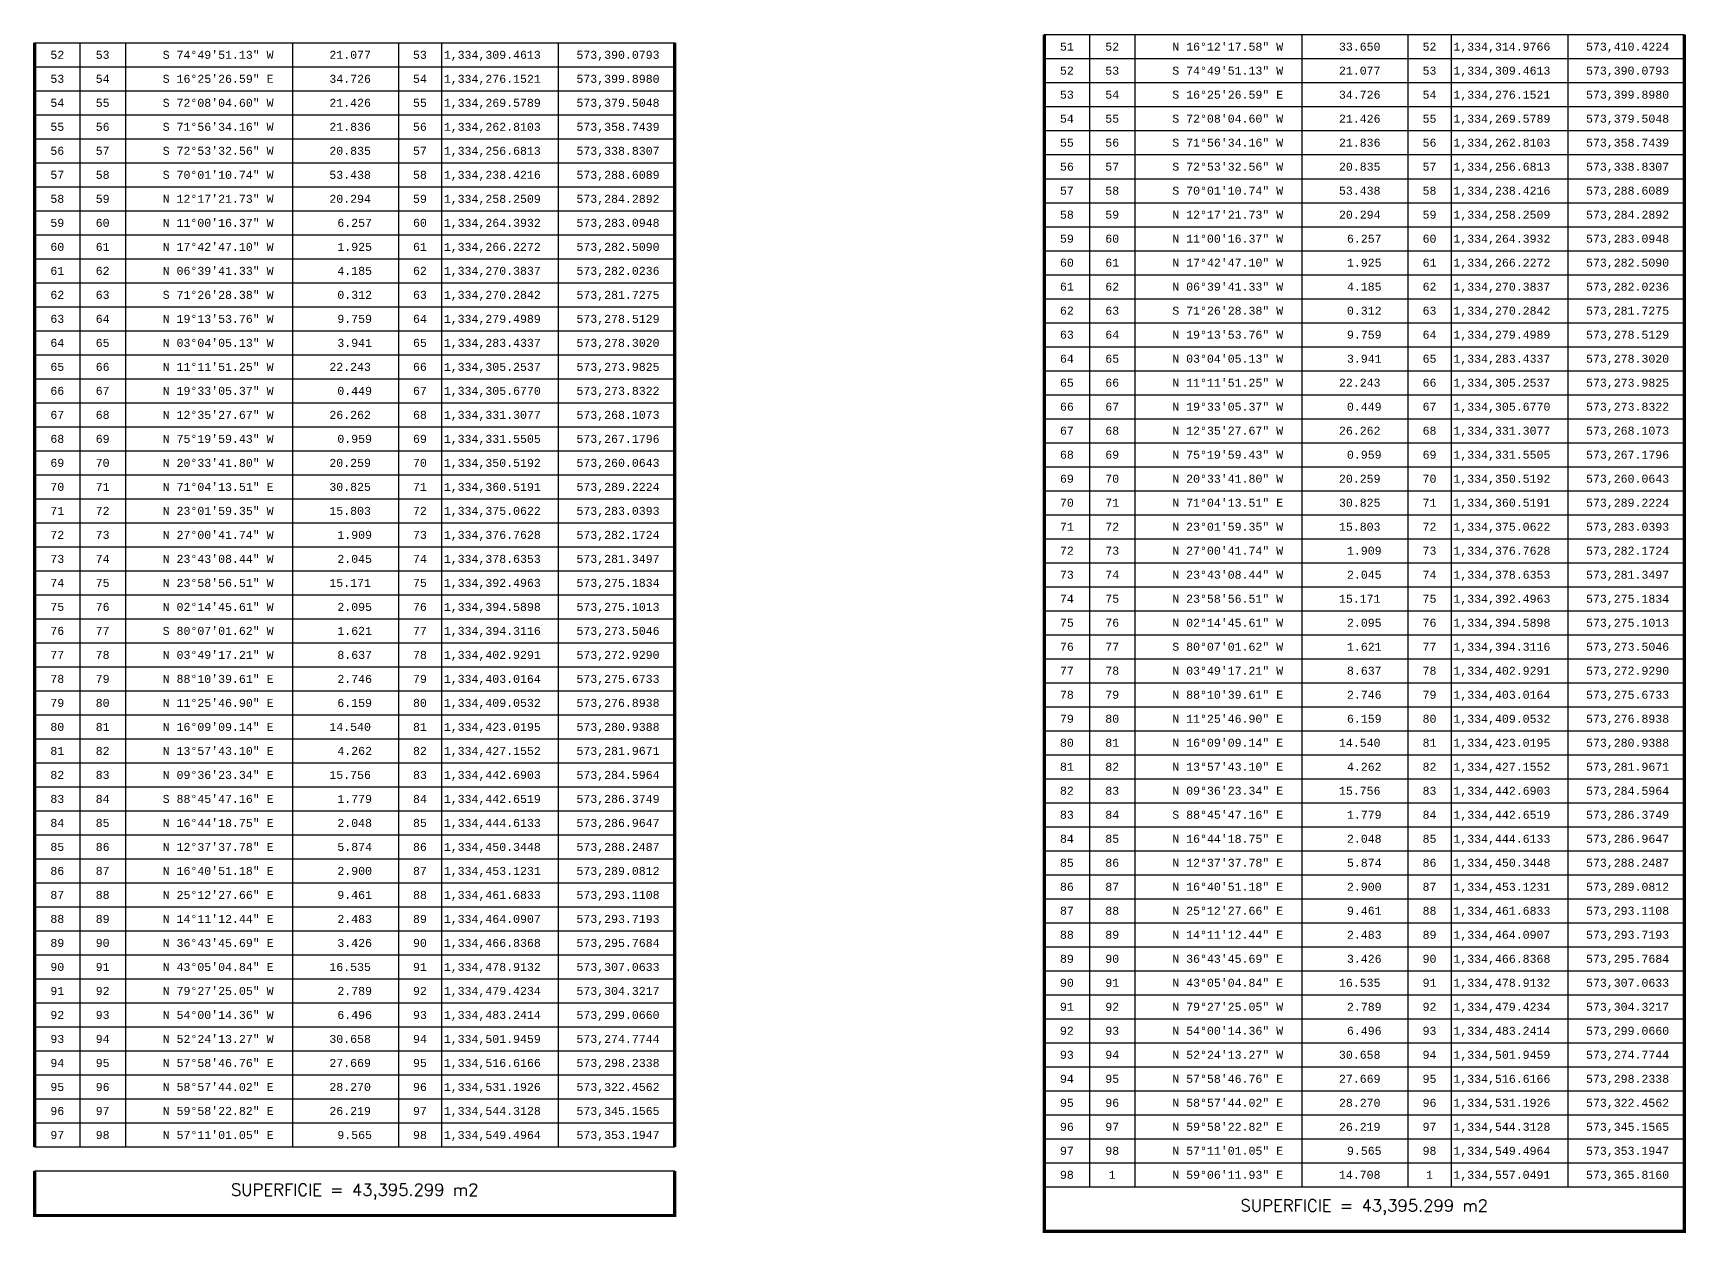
# Model space of a CAD drawing. Header units: millimetres. Extents: x -3245 to 2970, y 1153 to 3965.
# Drawn here: x 2108 to 2624, y 1153 to 1528 of the extents above; entities that cross this region are included whole.
import ezdxf
from ezdxf.enums import TextEntityAlignment as Align

# ---------------------------------------------------------------- set-up
doc = ezdxf.new("R2010")
doc.units = ezdxf.units.MM
for name, color, linetype in [('CVL_CUADCON', 1, 'Continuous'), ('CVL_CUADCON_LIN', 8, 'Continuous'), ('CVL_CUADCON_TIT', 1, 'Continuous'), ('CVL_CUADCON_TX', 2, 'Continuous')]:
    doc.layers.add(name, color=color, linetype=linetype)
doc.styles.add('HUECA1', font='HUECA1.shx')
doc.styles.add('MONOTXT4', font='MONOTXT4.shx')

msp = doc.modelspace()

# ---------------------------------------------------------------- linework, layer by layer
at = {"layer": 'CVL_CUADCON', "color": 1, "linetype": 'Continuous', "flags": 128}
for points, const_width in [([(2108.1334, 1179.7895), (2108.1334, 1524.7895)], 1), ([(2308.0659, 1524.7895), (2308.0659, 1179.7895)], 1), ([(2623.4089, 1527.34), (2623.4089, 1153.4225), (2423.4764, 1153.4225), (2423.4764, 1527.34)], 1), ([(2308.0659, 1172.2895), (2308.0659, 1158.372), (2108.1334, 1158.372), (2108.1334, 1172.2895)], 1), ([(2108.1334, 1172.2895), (2308.0659, 1172.2895)], 0.375), ([(2423.4764, 1167.34), (2623.4089, 1167.34)], 0.375)]:
    msp.add_lwpolyline(points, dxfattribs=dict(at, const_width=const_width))
at = {"layer": 'CVL_CUADCON_LIN', "color": 8, "linetype": 'Continuous'}
for p, q in [((2108.1334, 1524.7895), (2308.0659, 1524.7895)), ((2122.2834, 1524.7895), (2122.2834, 1179.7895)), ((2136.4559, 1524.7895), (2136.4559, 1179.7895)), ((2188.6334, 1524.7895), (2188.6334, 1179.7895)), ((2221.7409, 1524.7895), (2221.7409, 1179.7895)), ((2235.2059, 1524.7895), (2235.2059, 1179.7895)), ((2271.6359, 1524.7895), (2271.6359, 1179.7895)), ((2423.4764, 1527.34), (2623.4089, 1527.34)), ((2437.6264, 1527.34), (2437.6264, 1167.34)), ((2451.7989, 1527.34), (2451.7989, 1167.34)), ((2503.9764, 1527.34), (2503.9764, 1167.34)), ((2537.0839, 1527.34), (2537.0839, 1167.34)), ((2550.5489, 1527.34), (2550.5489, 1167.34)), ((2586.9789, 1527.34), (2586.9789, 1167.34)), ((2423.4764, 1519.84), (2623.4089, 1519.84)), ((2108.1334, 1517.2895), (2308.0659, 1517.2895)), ((2108.1334, 1509.7895), (2308.0659, 1509.7895)), ((2423.4764, 1512.34), (2623.4089, 1512.34)), ((2423.4764, 1504.84), (2623.4089, 1504.84)), ((2108.1334, 1502.2895), (2308.0659, 1502.2895)), ((2423.4764, 1497.34), (2623.4089, 1497.34)), ((2108.1334, 1494.7895), (2308.0659, 1494.7895)), ((2108.1334, 1487.2895), (2308.0659, 1487.2895)), ((2423.4764, 1489.84), (2623.4089, 1489.84)), ((2423.4764, 1482.34), (2623.4089, 1482.34)), ((2108.1334, 1479.7895), (2308.0659, 1479.7895)), ((2108.1334, 1472.2895), (2308.0659, 1472.2895)), ((2423.4764, 1474.84), (2623.4089, 1474.84)), ((2423.4764, 1467.34), (2623.4089, 1467.34)), ((2108.1334, 1464.7895), (2308.0659, 1464.7895)), ((2108.1334, 1457.2895), (2308.0659, 1457.2895)), ((2423.4764, 1459.84), (2623.4089, 1459.84)), ((2423.4764, 1452.34), (2623.4089, 1452.34)), ((2108.1334, 1449.7895), (2308.0659, 1449.7895)), ((2108.1334, 1442.2895), (2308.0659, 1442.2895)), ((2423.4764, 1444.84), (2623.4089, 1444.84)), ((2423.4764, 1437.34), (2623.4089, 1437.34)), ((2108.1334, 1434.7895), (2308.0659, 1434.7895)), ((2108.1334, 1427.2895), (2308.0659, 1427.2895)), ((2423.4764, 1429.84), (2623.4089, 1429.84)), ((2108.1334, 1419.7895), (2308.0659, 1419.7895)), ((2423.4764, 1422.34), (2623.4089, 1422.34)), ((2423.4764, 1414.84), (2623.4089, 1414.84)), ((2108.1334, 1412.2895), (2308.0659, 1412.2895)), ((2108.1334, 1404.7895), (2308.0659, 1404.7895)), ((2423.4764, 1407.34), (2623.4089, 1407.34)), ((2423.4764, 1399.84), (2623.4089, 1399.84)), ((2108.1334, 1397.2895), (2308.0659, 1397.2895)), ((2108.1334, 1389.7895), (2308.0659, 1389.7895)), ((2423.4764, 1392.34), (2623.4089, 1392.34)), ((2423.4764, 1384.84), (2623.4089, 1384.84)), ((2108.1334, 1382.2895), (2308.0659, 1382.2895)), ((2108.1334, 1374.7895), (2308.0659, 1374.7895)), ((2423.4764, 1377.34), (2623.4089, 1377.34)), ((2423.4764, 1369.84), (2623.4089, 1369.84)), ((2108.1334, 1367.2895), (2308.0659, 1367.2895)), ((2108.1334, 1359.7895), (2308.0659, 1359.7895)), ((2423.4764, 1362.34), (2623.4089, 1362.34)), ((2423.4764, 1354.84), (2623.4089, 1354.84)), ((2108.1334, 1352.2895), (2308.0659, 1352.2895)), ((2108.1334, 1344.7895), (2308.0659, 1344.7895)), ((2423.4764, 1347.34), (2623.4089, 1347.34)), ((2108.1334, 1337.2895), (2308.0659, 1337.2895)), ((2423.4764, 1339.84), (2623.4089, 1339.84)), ((2423.4764, 1332.34), (2623.4089, 1332.34)), ((2108.1334, 1329.7895), (2308.0659, 1329.7895)), ((2108.1334, 1322.2895), (2308.0659, 1322.2895)), ((2423.4764, 1324.84), (2623.4089, 1324.84)), ((2423.4764, 1317.34), (2623.4089, 1317.34)), ((2108.1334, 1314.7895), (2308.0659, 1314.7895)), ((2108.1334, 1307.2895), (2308.0659, 1307.2895)), ((2423.4764, 1309.84), (2623.4089, 1309.84)), ((2423.4764, 1302.34), (2623.4089, 1302.34)), ((2108.1334, 1299.7895), (2308.0659, 1299.7895)), ((2108.1334, 1292.2895), (2308.0659, 1292.2895)), ((2423.4764, 1294.84), (2623.4089, 1294.84)), ((2423.4764, 1287.34), (2623.4089, 1287.34)), ((2108.1334, 1284.7895), (2308.0659, 1284.7895)), ((2108.1334, 1277.2895), (2308.0659, 1277.2895)), ((2423.4764, 1279.84), (2623.4089, 1279.84)), ((2423.4764, 1272.34), (2623.4089, 1272.34)), ((2108.1334, 1269.7895), (2308.0659, 1269.7895)), ((2108.1334, 1262.2895), (2308.0659, 1262.2895)), ((2423.4764, 1264.84), (2623.4089, 1264.84)), ((2108.1334, 1254.7895), (2308.0659, 1254.7895)), ((2423.4764, 1257.34), (2623.4089, 1257.34)), ((2423.4764, 1249.84), (2623.4089, 1249.84)), ((2108.1334, 1247.2895), (2308.0659, 1247.2895)), ((2108.1334, 1239.7895), (2308.0659, 1239.7895)), ((2423.4764, 1242.34), (2623.4089, 1242.34)), ((2423.4764, 1234.84), (2623.4089, 1234.84)), ((2108.1334, 1232.2895), (2308.0659, 1232.2895)), ((2108.1334, 1224.7895), (2308.0659, 1224.7895)), ((2423.4764, 1227.34), (2623.4089, 1227.34)), ((2423.4764, 1219.84), (2623.4089, 1219.84)), ((2108.1334, 1217.2895), (2308.0659, 1217.2895)), ((2108.1334, 1209.7895), (2308.0659, 1209.7895)), ((2423.4764, 1212.34), (2623.4089, 1212.34)), ((2423.4764, 1204.84), (2623.4089, 1204.84)), ((2108.1334, 1202.2895), (2308.0659, 1202.2895)), ((2108.1334, 1194.7895), (2308.0659, 1194.7895)), ((2423.4764, 1197.34), (2623.4089, 1197.34)), ((2423.4764, 1189.84), (2623.4089, 1189.84)), ((2108.1334, 1187.2895), (2308.0659, 1187.2895)), ((2423.4764, 1182.34), (2623.4089, 1182.34)), ((2108.1334, 1179.7895), (2308.0659, 1179.7895)), ((2108.1334, 1172.2895), (2308.0659, 1172.2895)), ((2423.4764, 1174.84), (2623.4089, 1174.84)), ((2423.4764, 1167.34), (2623.4089, 1167.34))]:
    msp.add_line(p, q, dxfattribs=at)

# ---------------------------------------------------------------- texts
at = {"layer": 'CVL_CUADCON_TIT', "color": 1, "style": 'HUECA1'}
for p in [(2208.0997, 1165.872), (2523.4427, 1160.9225)]:
    msp.add_text('SUPERFICIE = 43,395.299 m2', height=3.75, dxfattribs=at).set_placement(p, align=Align.MIDDLE)
at = {"layer": 'CVL_CUADCON_TX', "color": 2, "style": 'MONOTXT4'}
for s, p in [('51', (2430.5514, 1522.34)), ('52', (2444.7127, 1522.34)), ('52', (2543.8164, 1522.34)), ('52', (2115.2084, 1519.7895)), ('53', (2129.3697, 1519.7895)), ('53', (2228.4734, 1519.7895)), ('53', (2115.2084, 1512.2895)), ('54', (2129.3697, 1512.2895)), ('54', (2228.4734, 1512.2895)), ('52', (2430.5514, 1514.84)), ('53', (2444.7127, 1514.84)), ('53', (2543.8164, 1514.84)), ('53', (2430.5514, 1507.34)), ('54', (2444.7127, 1507.34)), ('54', (2543.8164, 1507.34)), ('54', (2115.2084, 1504.7895)), ('55', (2129.3697, 1504.7895)), ('55', (2228.4734, 1504.7895)), ('55', (2115.2084, 1497.2895)), ('56', (2129.3697, 1497.2895)), ('56', (2228.4734, 1497.2895)), ('54', (2430.5514, 1499.84)), ('55', (2444.7127, 1499.84)), ('55', (2543.8164, 1499.84)), ('56', (2115.2084, 1489.7895)), ('57', (2129.3697, 1489.7895)), ('57', (2228.4734, 1489.7895)), ('55', (2430.5514, 1492.34)), ('56', (2444.7127, 1492.34)), ('56', (2543.8164, 1492.34)), ('56', (2430.5514, 1484.84)), ('57', (2444.7127, 1484.84)), ('57', (2543.8164, 1484.84)), ('57', (2115.2084, 1482.2895)), ('58', (2129.3697, 1482.2895)), ('58', (2228.4734, 1482.2895)), ('58', (2115.2084, 1474.7895)), ('59', (2129.3697, 1474.7895)), ('59', (2228.4734, 1474.7895)), ('57', (2430.5514, 1477.34)), ('58', (2444.7127, 1477.34)), ('58', (2543.8164, 1477.34)), ('58', (2430.5514, 1469.84)), ('59', (2444.7127, 1469.84)), ('59', (2543.8164, 1469.84)), ('59', (2115.2084, 1467.2895)), ('60', (2129.3697, 1467.2895)), ('60', (2228.4734, 1467.2895)), ('60', (2115.2084, 1459.7895)), ('61', (2129.3697, 1459.7895)), ('61', (2228.4734, 1459.7895)), ('59', (2430.5514, 1462.34)), ('60', (2444.7127, 1462.34)), ('60', (2543.8164, 1462.34)), ('60', (2430.5514, 1454.84)), ('61', (2444.7127, 1454.84)), ('61', (2543.8164, 1454.84)), ('61', (2115.2084, 1452.2895)), ('62', (2129.3697, 1452.2895)), ('62', (2228.4734, 1452.2895)), ('62', (2115.2084, 1444.7895)), ('63', (2129.3697, 1444.7895)), ('63', (2228.4734, 1444.7895)), ('61', (2430.5514, 1447.34)), ('62', (2444.7127, 1447.34)), ('62', (2543.8164, 1447.34)), ('62', (2430.5514, 1439.84)), ('63', (2444.7127, 1439.84)), ('63', (2543.8164, 1439.84)), ('63', (2115.2084, 1437.2895)), ('64', (2129.3697, 1437.2895)), ('64', (2228.4734, 1437.2895)), ('64', (2115.2084, 1429.7895)), ('65', (2129.3697, 1429.7895)), ('65', (2228.4734, 1429.7895)), ('63', (2430.5514, 1432.34)), ('64', (2444.7127, 1432.34)), ('64', (2543.8164, 1432.34)), ('64', (2430.5514, 1424.84)), ('65', (2444.7127, 1424.84)), ('65', (2543.8164, 1424.84)), ('65', (2115.2084, 1422.2895)), ('66', (2129.3697, 1422.2895)), ('66', (2228.4734, 1422.2895)), ('65', (2430.5514, 1417.34)), ('66', (2444.7127, 1417.34)), ('66', (2543.8164, 1417.34)), ('66', (2115.2084, 1414.7895)), ('67', (2129.3697, 1414.7895)), ('67', (2228.4734, 1414.7895)), ('67', (2115.2084, 1407.2895)), ('68', (2129.3697, 1407.2895)), ('68', (2228.4734, 1407.2895)), ('66', (2430.5514, 1409.84)), ('67', (2444.7127, 1409.84)), ('67', (2543.8164, 1409.84)), ('67', (2430.5514, 1402.34)), ('68', (2444.7127, 1402.34)), ('68', (2543.8164, 1402.34)), ('68', (2115.2084, 1399.7895)), ('69', (2129.3697, 1399.7895)), ('69', (2228.4734, 1399.7895)), ('69', (2115.2084, 1392.2895)), ('70', (2129.3697, 1392.2895)), ('70', (2228.4734, 1392.2895)), ('68', (2430.5514, 1394.84)), ('69', (2444.7127, 1394.84)), ('69', (2543.8164, 1394.84)), ('69', (2430.5514, 1387.34)), ('70', (2444.7127, 1387.34)), ('70', (2543.8164, 1387.34)), ('70', (2115.2084, 1384.7895)), ('71', (2129.3697, 1384.7895)), ('71', (2228.4734, 1384.7895)), ('71', (2115.2084, 1377.2895)), ('72', (2129.3697, 1377.2895)), ('72', (2228.4734, 1377.2895)), ('70', (2430.5514, 1379.84)), ('71', (2444.7127, 1379.84)), ('71', (2543.8164, 1379.84)), ('71', (2430.5514, 1372.34)), ('72', (2444.7127, 1372.34)), ('72', (2543.8164, 1372.34)), ('72', (2115.2084, 1369.7895)), ('73', (2129.3697, 1369.7895)), ('73', (2228.4734, 1369.7895)), ('73', (2115.2084, 1362.2895)), ('74', (2129.3697, 1362.2895)), ('74', (2228.4734, 1362.2895)), ('72', (2430.5514, 1364.84)), ('73', (2444.7127, 1364.84)), ('73', (2543.8164, 1364.84)), ('73', (2430.5514, 1357.34)), ('74', (2444.7127, 1357.34)), ('74', (2543.8164, 1357.34)), ('74', (2115.2084, 1354.7895)), ('75', (2129.3697, 1354.7895)), ('75', (2228.4734, 1354.7895)), ('75', (2115.2084, 1347.2895)), ('76', (2129.3697, 1347.2895)), ('76', (2228.4734, 1347.2895)), ('74', (2430.5514, 1349.84)), ('75', (2444.7127, 1349.84)), ('75', (2543.8164, 1349.84)), ('76', (2115.2084, 1339.7895)), ('75', (2430.5514, 1342.34)), ('76', (2444.7127, 1342.34)), ('76', (2543.8164, 1342.34)), ('77', (2129.3697, 1339.7895)), ('77', (2228.4734, 1339.7895)), ('76', (2430.5514, 1334.84)), ('77', (2444.7127, 1334.84)), ('77', (2543.8164, 1334.84)), ('77', (2115.2084, 1332.2895)), ('78', (2129.3697, 1332.2895)), ('78', (2228.4734, 1332.2895)), ('78', (2115.2084, 1324.7895)), ('79', (2129.3697, 1324.7895)), ('79', (2228.4734, 1324.7895)), ('77', (2430.5514, 1327.34)), ('78', (2444.7127, 1327.34)), ('78', (2543.8164, 1327.34)), ('78', (2430.5514, 1319.84)), ('79', (2444.7127, 1319.84)), ('79', (2543.8164, 1319.84)), ('79', (2115.2084, 1317.2895)), ('80', (2129.3697, 1317.2895)), ('80', (2228.4734, 1317.2895)), ('80', (2115.2084, 1309.7895)), ('81', (2129.3697, 1309.7895)), ('81', (2228.4734, 1309.7895)), ('79', (2430.5514, 1312.34)), ('80', (2444.7127, 1312.34)), ('80', (2543.8164, 1312.34)), ('80', (2430.5514, 1304.84)), ('81', (2444.7127, 1304.84)), ('81', (2543.8164, 1304.84)), ('81', (2115.2084, 1302.2895)), ('82', (2129.3697, 1302.2895)), ('82', (2228.4734, 1302.2895)), ('82', (2115.2084, 1294.7895)), ('83', (2129.3697, 1294.7895)), ('83', (2228.4734, 1294.7895)), ('81', (2430.5514, 1297.34)), ('82', (2444.7127, 1297.34)), ('82', (2543.8164, 1297.34)), ('82', (2430.5514, 1289.84)), ('83', (2444.7127, 1289.84)), ('83', (2543.8164, 1289.84)), ('83', (2115.2084, 1287.2895)), ('84', (2129.3697, 1287.2895)), ('84', (2228.4734, 1287.2895)), ('84', (2115.2084, 1279.7895)), ('85', (2129.3697, 1279.7895)), ('85', (2228.4734, 1279.7895)), ('83', (2430.5514, 1282.34)), ('84', (2444.7127, 1282.34)), ('84', (2543.8164, 1282.34)), ('84', (2430.5514, 1274.84)), ('85', (2444.7127, 1274.84)), ('85', (2543.8164, 1274.84)), ('85', (2115.2084, 1272.2895)), ('86', (2129.3697, 1272.2895)), ('86', (2228.4734, 1272.2895)), ('86', (2115.2084, 1264.7895)), ('87', (2129.3697, 1264.7895)), ('87', (2228.4734, 1264.7895)), ('85', (2430.5514, 1267.34)), ('86', (2444.7127, 1267.34)), ('86', (2543.8164, 1267.34)), ('87', (2115.2084, 1257.2895)), ('88', (2129.3697, 1257.2895)), ('88', (2228.4734, 1257.2895)), ('86', (2430.5514, 1259.84)), ('87', (2444.7127, 1259.84)), ('87', (2543.8164, 1259.84)), ('87', (2430.5514, 1252.34)), ('88', (2444.7127, 1252.34)), ('88', (2543.8164, 1252.34)), ('88', (2115.2084, 1249.7895)), ('89', (2129.3697, 1249.7895)), ('89', (2228.4734, 1249.7895)), ('89', (2115.2084, 1242.2895)), ('90', (2129.3697, 1242.2895)), ('90', (2228.4734, 1242.2895)), ('88', (2430.5514, 1244.84)), ('89', (2444.7127, 1244.84)), ('89', (2543.8164, 1244.84)), ('89', (2430.5514, 1237.34)), ('90', (2444.7127, 1237.34)), ('90', (2543.8164, 1237.34)), ('90', (2115.2084, 1234.7895)), ('91', (2129.3697, 1234.7895)), ('91', (2228.4734, 1234.7895)), ('91', (2115.2084, 1227.2895)), ('92', (2129.3697, 1227.2895)), ('92', (2228.4734, 1227.2895)), ('90', (2430.5514, 1229.84)), ('91', (2444.7127, 1229.84)), ('91', (2543.8164, 1229.84)), ('91', (2430.5514, 1222.34)), ('92', (2444.7127, 1222.34)), ('92', (2543.8164, 1222.34)), ('92', (2115.2084, 1219.7895)), ('93', (2129.3697, 1219.7895)), ('93', (2228.4734, 1219.7895)), ('93', (2115.2084, 1212.2895)), ('94', (2129.3697, 1212.2895)), ('94', (2228.4734, 1212.2895)), ('92', (2430.5514, 1214.84)), ('93', (2444.7127, 1214.84)), ('93', (2543.8164, 1214.84)), ('93', (2430.5514, 1207.34)), ('94', (2444.7127, 1207.34)), ('94', (2543.8164, 1207.34)), ('94', (2115.2084, 1204.7895)), ('95', (2129.3697, 1204.7895)), ('95', (2228.4734, 1204.7895)), ('95', (2115.2084, 1197.2895)), ('96', (2129.3697, 1197.2895)), ('96', (2228.4734, 1197.2895)), ('94', (2430.5514, 1199.84)), ('95', (2444.7127, 1199.84)), ('95', (2543.8164, 1199.84)), ('95', (2430.5514, 1192.34)), ('96', (2444.7127, 1192.34)), ('96', (2543.8164, 1192.34)), ('96', (2115.2084, 1189.7895)), ('97', (2129.3697, 1189.7895)), ('97', (2228.4734, 1189.7895)), ('97', (2115.2084, 1182.2895)), ('98', (2129.3697, 1182.2895)), ('98', (2228.4734, 1182.2895)), ('96', (2430.5514, 1184.84)), ('97', (2444.7127, 1184.84)), ('97', (2543.8164, 1184.84)), ('97', (2430.5514, 1177.34)), ('98', (2444.7127, 1177.34)), ('98', (2543.8164, 1177.34)), ('98', (2430.5514, 1169.84)), ('1', (2444.7127, 1169.84)), ('1', (2543.8164, 1169.84))]:
    msp.add_text(s, height=2.5, dxfattribs=at).set_placement(p, align=Align.CENTER)
for s, p in [('N 16%%d12\'17.58" W', (2463.4764, 1522.34)), ('33.650', (2515.5264, 1522.34)), ('1,334,314.9766', (2551.2764, 1522.34)), ('573,410.4224', (2592.7014, 1522.34)), ('S 74%%d49\'51.13" W', (2148.1334, 1519.7895)), ('21.077', (2200.1834, 1519.7895)), ('1,334,309.4613', (2235.9334, 1519.7895)), ('573,390.0793', (2277.3584, 1519.7895)), ('S 16%%d25\'26.59" E', (2148.1334, 1512.2895)), ('34.726', (2200.1834, 1512.2895)), ('1,334,276.1521', (2235.9334, 1512.2895)), ('573,399.8980', (2277.3584, 1512.2895)), ('S 74%%d49\'51.13" W', (2463.4764, 1514.84)), ('21.077', (2515.5264, 1514.84)), ('1,334,309.4613', (2551.2764, 1514.84)), ('573,390.0793', (2592.7014, 1514.84)), ('S 72%%d08\'04.60" W', (2148.1334, 1504.7895)), ('S 16%%d25\'26.59" E', (2463.4764, 1507.34)), ('34.726', (2515.5264, 1507.34)), ('1,334,276.1521', (2551.2764, 1507.34)), ('573,399.8980', (2592.7014, 1507.34)), ('21.426', (2200.1834, 1504.7895)), ('1,334,269.5789', (2235.9334, 1504.7895)), ('573,379.5048', (2277.3584, 1504.7895)), ('S 72%%d08\'04.60" W', (2463.4764, 1499.84)), ('21.426', (2515.5264, 1499.84)), ('1,334,269.5789', (2551.2764, 1499.84)), ('573,379.5048', (2592.7014, 1499.84)), ('S 71%%d56\'34.16" W', (2148.1334, 1497.2895)), ('21.836', (2200.1834, 1497.2895)), ('1,334,262.8103', (2235.9334, 1497.2895)), ('573,358.7439', (2277.3584, 1497.2895)), ('S 72%%d53\'32.56" W', (2148.1334, 1489.7895)), ('20.835', (2200.1834, 1489.7895)), ('1,334,256.6813', (2235.9334, 1489.7895)), ('573,338.8307', (2277.3584, 1489.7895)), ('S 71%%d56\'34.16" W', (2463.4764, 1492.34)), ('21.836', (2515.5264, 1492.34)), ('1,334,262.8103', (2551.2764, 1492.34)), ('573,358.7439', (2592.7014, 1492.34)), ('S 72%%d53\'32.56" W', (2463.4764, 1484.84)), ('20.835', (2515.5264, 1484.84)), ('1,334,256.6813', (2551.2764, 1484.84)), ('573,338.8307', (2592.7014, 1484.84)), ('S 70%%d01\'10.74" W', (2148.1334, 1482.2895)), ('53.438', (2200.1834, 1482.2895)), ('1,334,238.4216', (2235.9334, 1482.2895)), ('573,288.6089', (2277.3584, 1482.2895)), ('N 12%%d17\'21.73" W', (2148.1334, 1474.7895)), ('20.294', (2200.1834, 1474.7895)), ('1,334,258.2509', (2235.9334, 1474.7895)), ('573,284.2892', (2277.3584, 1474.7895)), ('S 70%%d01\'10.74" W', (2463.4764, 1477.34)), ('53.438', (2515.5264, 1477.34)), ('1,334,238.4216', (2551.2764, 1477.34)), ('573,288.6089', (2592.7014, 1477.34)), ('N 12%%d17\'21.73" W', (2463.4764, 1469.84)), ('20.294', (2515.5264, 1469.84)), ('1,334,258.2509', (2551.2764, 1469.84)), ('573,284.2892', (2592.7014, 1469.84)), ('N 11%%d00\'16.37" W', (2148.1334, 1467.2895)), ('6.257', (2202.6834, 1467.2895)), ('1,334,264.3932', (2235.9334, 1467.2895)), ('573,283.0948', (2277.3584, 1467.2895)), ('N 17%%d42\'47.10" W', (2148.1334, 1459.7895)), ('1.925', (2202.6834, 1459.7895)), ('1,334,266.2272', (2235.9334, 1459.7895)), ('573,282.5090', (2277.3584, 1459.7895)), ('N 11%%d00\'16.37" W', (2463.4764, 1462.34)), ('6.257', (2518.0264, 1462.34)), ('1,334,264.3932', (2551.2764, 1462.34)), ('573,283.0948', (2592.7014, 1462.34)), ('N 17%%d42\'47.10" W', (2463.4764, 1454.84)), ('1.925', (2518.0264, 1454.84)), ('1,334,266.2272', (2551.2764, 1454.84)), ('573,282.5090', (2592.7014, 1454.84)), ('N 06%%d39\'41.33" W', (2148.1334, 1452.2895)), ('4.185', (2202.6834, 1452.2895)), ('1,334,270.3837', (2235.9334, 1452.2895)), ('573,282.0236', (2277.3584, 1452.2895)), ('S 71%%d26\'28.38" W', (2148.1334, 1444.7895)), ('0.312', (2202.6834, 1444.7895)), ('1,334,270.2842', (2235.9334, 1444.7895)), ('573,281.7275', (2277.3584, 1444.7895)), ('N 06%%d39\'41.33" W', (2463.4764, 1447.34)), ('4.185', (2518.0264, 1447.34)), ('1,334,270.3837', (2551.2764, 1447.34)), ('573,282.0236', (2592.7014, 1447.34)), ('S 71%%d26\'28.38" W', (2463.4764, 1439.84)), ('0.312', (2518.0264, 1439.84)), ('1,334,270.2842', (2551.2764, 1439.84)), ('573,281.7275', (2592.7014, 1439.84)), ('N 19%%d13\'53.76" W', (2148.1334, 1437.2895)), ('9.759', (2202.6834, 1437.2895)), ('1,334,279.4989', (2235.9334, 1437.2895)), ('573,278.5129', (2277.3584, 1437.2895)), ('N 03%%d04\'05.13" W', (2148.1334, 1429.7895)), ('3.941', (2202.6834, 1429.7895)), ('1,334,283.4337', (2235.9334, 1429.7895)), ('573,278.3020', (2277.3584, 1429.7895)), ('N 19%%d13\'53.76" W', (2463.4764, 1432.34)), ('9.759', (2518.0264, 1432.34)), ('1,334,279.4989', (2551.2764, 1432.34)), ('573,278.5129', (2592.7014, 1432.34)), ('N 11%%d11\'51.25" W', (2148.1334, 1422.2895)), ('N 03%%d04\'05.13" W', (2463.4764, 1424.84)), ('3.941', (2518.0264, 1424.84)), ('1,334,283.4337', (2551.2764, 1424.84)), ('573,278.3020', (2592.7014, 1424.84)), ('22.243', (2200.1834, 1422.2895)), ('1,334,305.2537', (2235.9334, 1422.2895)), ('573,273.9825', (2277.3584, 1422.2895)), ('N 11%%d11\'51.25" W', (2463.4764, 1417.34)), ('22.243', (2515.5264, 1417.34)), ('1,334,305.2537', (2551.2764, 1417.34)), ('573,273.9825', (2592.7014, 1417.34)), ('N 19%%d33\'05.37" W', (2148.1334, 1414.7895)), ('0.449', (2202.6834, 1414.7895)), ('1,334,305.6770', (2235.9334, 1414.7895)), ('573,273.8322', (2277.3584, 1414.7895)), ('N 12%%d35\'27.67" W', (2148.1334, 1407.2895)), ('26.262', (2200.1834, 1407.2895)), ('1,334,331.3077', (2235.9334, 1407.2895)), ('573,268.1073', (2277.3584, 1407.2895)), ('N 19%%d33\'05.37" W', (2463.4764, 1409.84)), ('0.449', (2518.0264, 1409.84)), ('1,334,305.6770', (2551.2764, 1409.84)), ('573,273.8322', (2592.7014, 1409.84)), ('N 12%%d35\'27.67" W', (2463.4764, 1402.34)), ('26.262', (2515.5264, 1402.34)), ('1,334,331.3077', (2551.2764, 1402.34)), ('573,268.1073', (2592.7014, 1402.34)), ('N 75%%d19\'59.43" W', (2148.1334, 1399.7895)), ('0.959', (2202.6834, 1399.7895)), ('1,334,331.5505', (2235.9334, 1399.7895)), ('573,267.1796', (2277.3584, 1399.7895)), ('N 20%%d33\'41.80" W', (2148.1334, 1392.2895)), ('20.259', (2200.1834, 1392.2895)), ('1,334,350.5192', (2235.9334, 1392.2895)), ('573,260.0643', (2277.3584, 1392.2895)), ('N 75%%d19\'59.43" W', (2463.4764, 1394.84)), ('0.959', (2518.0264, 1394.84)), ('1,334,331.5505', (2551.2764, 1394.84)), ('573,267.1796', (2592.7014, 1394.84)), ('N 20%%d33\'41.80" W', (2463.4764, 1387.34)), ('20.259', (2515.5264, 1387.34)), ('1,334,350.5192', (2551.2764, 1387.34)), ('573,260.0643', (2592.7014, 1387.34)), ('N 71%%d04\'13.51" E', (2148.1334, 1384.7895)), ('30.825', (2200.1834, 1384.7895)), ('1,334,360.5191', (2235.9334, 1384.7895)), ('573,289.2224', (2277.3584, 1384.7895)), ('N 23%%d01\'59.35" W', (2148.1334, 1377.2895)), ('15.803', (2200.1834, 1377.2895)), ('1,334,375.0622', (2235.9334, 1377.2895)), ('573,283.0393', (2277.3584, 1377.2895)), ('N 71%%d04\'13.51" E', (2463.4764, 1379.84)), ('30.825', (2515.5264, 1379.84)), ('1,334,360.5191', (2551.2764, 1379.84)), ('573,289.2224', (2592.7014, 1379.84)), ('N 23%%d01\'59.35" W', (2463.4764, 1372.34)), ('15.803', (2515.5264, 1372.34)), ('1,334,375.0622', (2551.2764, 1372.34)), ('573,283.0393', (2592.7014, 1372.34)), ('N 27%%d00\'41.74" W', (2148.1334, 1369.7895)), ('1.909', (2202.6834, 1369.7895)), ('1,334,376.7628', (2235.9334, 1369.7895)), ('573,282.1724', (2277.3584, 1369.7895)), ('N 23%%d43\'08.44" W', (2148.1334, 1362.2895)), ('2.045', (2202.6834, 1362.2895)), ('1,334,378.6353', (2235.9334, 1362.2895)), ('573,281.3497', (2277.3584, 1362.2895)), ('N 27%%d00\'41.74" W', (2463.4764, 1364.84)), ('1.909', (2518.0264, 1364.84)), ('1,334,376.7628', (2551.2764, 1364.84)), ('573,282.1724', (2592.7014, 1364.84)), ('N 23%%d43\'08.44" W', (2463.4764, 1357.34)), ('2.045', (2518.0264, 1357.34)), ('1,334,378.6353', (2551.2764, 1357.34)), ('573,281.3497', (2592.7014, 1357.34)), ('N 23%%d58\'56.51" W', (2148.1334, 1354.7895)), ('15.171', (2200.1834, 1354.7895)), ('1,334,392.4963', (2235.9334, 1354.7895)), ('573,275.1834', (2277.3584, 1354.7895)), ('N 02%%d14\'45.61" W', (2148.1334, 1347.2895)), ('2.095', (2202.6834, 1347.2895)), ('1,334,394.5898', (2235.9334, 1347.2895)), ('573,275.1013', (2277.3584, 1347.2895)), ('N 23%%d58\'56.51" W', (2463.4764, 1349.84)), ('15.171', (2515.5264, 1349.84)), ('1,334,392.4963', (2551.2764, 1349.84)), ('573,275.1834', (2592.7014, 1349.84)), ('S 80%%d07\'01.62" W', (2148.1334, 1339.7895)), ('1.621', (2202.6834, 1339.7895)), ('1,334,394.3116', (2235.9334, 1339.7895)), ('573,273.5046', (2277.3584, 1339.7895)), ('N 02%%d14\'45.61" W', (2463.4764, 1342.34)), ('2.095', (2518.0264, 1342.34)), ('1,334,394.5898', (2551.2764, 1342.34)), ('573,275.1013', (2592.7014, 1342.34)), ('S 80%%d07\'01.62" W', (2463.4764, 1334.84)), ('1.621', (2518.0264, 1334.84)), ('1,334,394.3116', (2551.2764, 1334.84)), ('573,273.5046', (2592.7014, 1334.84)), ('N 03%%d49\'17.21" W', (2148.1334, 1332.2895)), ('8.637', (2202.6834, 1332.2895)), ('1,334,402.9291', (2235.9334, 1332.2895)), ('573,272.9290', (2277.3584, 1332.2895)), ('N 88%%d10\'39.61" E', (2148.1334, 1324.7895)), ('2.746', (2202.6834, 1324.7895)), ('1,334,403.0164', (2235.9334, 1324.7895)), ('573,275.6733', (2277.3584, 1324.7895)), ('N 03%%d49\'17.21" W', (2463.4764, 1327.34)), ('8.637', (2518.0264, 1327.34)), ('1,334,402.9291', (2551.2764, 1327.34)), ('573,272.9290', (2592.7014, 1327.34)), ('N 88%%d10\'39.61" E', (2463.4764, 1319.84)), ('2.746', (2518.0264, 1319.84)), ('1,334,403.0164', (2551.2764, 1319.84)), ('573,275.6733', (2592.7014, 1319.84)), ('N 11%%d25\'46.90" E', (2148.1334, 1317.2895)), ('6.159', (2202.6834, 1317.2895)), ('1,334,409.0532', (2235.9334, 1317.2895)), ('573,276.8938', (2277.3584, 1317.2895)), ('N 16%%d09\'09.14" E', (2148.1334, 1309.7895)), ('14.540', (2200.1834, 1309.7895)), ('1,334,423.0195', (2235.9334, 1309.7895)), ('573,280.9388', (2277.3584, 1309.7895)), ('N 11%%d25\'46.90" E', (2463.4764, 1312.34)), ('6.159', (2518.0264, 1312.34)), ('1,334,409.0532', (2551.2764, 1312.34)), ('573,276.8938', (2592.7014, 1312.34)), ('N 16%%d09\'09.14" E', (2463.4764, 1304.84)), ('14.540', (2515.5264, 1304.84)), ('1,334,423.0195', (2551.2764, 1304.84)), ('573,280.9388', (2592.7014, 1304.84)), ('N 13%%d57\'43.10" E', (2148.1334, 1302.2895)), ('4.262', (2202.6834, 1302.2895)), ('1,334,427.1552', (2235.9334, 1302.2895)), ('573,281.9671', (2277.3584, 1302.2895)), ('N 09%%d36\'23.34" E', (2148.1334, 1294.7895)), ('15.756', (2200.1834, 1294.7895)), ('1,334,442.6903', (2235.9334, 1294.7895)), ('573,284.5964', (2277.3584, 1294.7895)), ('N 13%%d57\'43.10" E', (2463.4764, 1297.34)), ('4.262', (2518.0264, 1297.34)), ('1,334,427.1552', (2551.2764, 1297.34)), ('573,281.9671', (2592.7014, 1297.34)), ('N 09%%d36\'23.34" E', (2463.4764, 1289.84)), ('15.756', (2515.5264, 1289.84)), ('1,334,442.6903', (2551.2764, 1289.84)), ('573,284.5964', (2592.7014, 1289.84)), ('S 88%%d45\'47.16" E', (2148.1334, 1287.2895)), ('1.779', (2202.6834, 1287.2895)), ('1,334,442.6519', (2235.9334, 1287.2895)), ('573,286.3749', (2277.3584, 1287.2895)), ('N 16%%d44\'18.75" E', (2148.1334, 1279.7895)), ('2.048', (2202.6834, 1279.7895)), ('1,334,444.6133', (2235.9334, 1279.7895)), ('573,286.9647', (2277.3584, 1279.7895)), ('S 88%%d45\'47.16" E', (2463.4764, 1282.34)), ('1.779', (2518.0264, 1282.34)), ('1,334,442.6519', (2551.2764, 1282.34)), ('573,286.3749', (2592.7014, 1282.34)), ('N 16%%d44\'18.75" E', (2463.4764, 1274.84)), ('2.048', (2518.0264, 1274.84)), ('1,334,444.6133', (2551.2764, 1274.84)), ('573,286.9647', (2592.7014, 1274.84)), ('N 12%%d37\'37.78" E', (2148.1334, 1272.2895)), ('5.874', (2202.6834, 1272.2895)), ('1,334,450.3448', (2235.9334, 1272.2895)), ('573,288.2487', (2277.3584, 1272.2895)), ('N 12%%d37\'37.78" E', (2463.4764, 1267.34)), ('N 16%%d40\'51.18" E', (2148.1334, 1264.7895)), ('2.900', (2202.6834, 1264.7895)), ('1,334,453.1231', (2235.9334, 1264.7895)), ('573,289.0812', (2277.3584, 1264.7895)), ('5.874', (2518.0264, 1267.34)), ('1,334,450.3448', (2551.2764, 1267.34)), ('573,288.2487', (2592.7014, 1267.34)), ('N 25%%d12\'27.66" E', (2148.1334, 1257.2895)), ('9.461', (2202.6834, 1257.2895)), ('1,334,461.6833', (2235.9334, 1257.2895)), ('573,293.1108', (2277.3584, 1257.2895)), ('N 16%%d40\'51.18" E', (2463.4764, 1259.84)), ('2.900', (2518.0264, 1259.84)), ('1,334,453.1231', (2551.2764, 1259.84)), ('573,289.0812', (2592.7014, 1259.84)), ('N 25%%d12\'27.66" E', (2463.4764, 1252.34)), ('9.461', (2518.0264, 1252.34)), ('1,334,461.6833', (2551.2764, 1252.34)), ('573,293.1108', (2592.7014, 1252.34)), ('N 14%%d11\'12.44" E', (2148.1334, 1249.7895)), ('2.483', (2202.6834, 1249.7895)), ('1,334,464.0907', (2235.9334, 1249.7895)), ('573,293.7193', (2277.3584, 1249.7895)), ('N 36%%d43\'45.69" E', (2148.1334, 1242.2895)), ('3.426', (2202.6834, 1242.2895)), ('1,334,466.8368', (2235.9334, 1242.2895)), ('573,295.7684', (2277.3584, 1242.2895)), ('N 14%%d11\'12.44" E', (2463.4764, 1244.84)), ('2.483', (2518.0264, 1244.84)), ('1,334,464.0907', (2551.2764, 1244.84)), ('573,293.7193', (2592.7014, 1244.84)), ('N 36%%d43\'45.69" E', (2463.4764, 1237.34)), ('3.426', (2518.0264, 1237.34)), ('1,334,466.8368', (2551.2764, 1237.34)), ('573,295.7684', (2592.7014, 1237.34)), ('N 43%%d05\'04.84" E', (2148.1334, 1234.7895)), ('16.535', (2200.1834, 1234.7895)), ('1,334,478.9132', (2235.9334, 1234.7895)), ('573,307.0633', (2277.3584, 1234.7895)), ('N 79%%d27\'25.05" W', (2148.1334, 1227.2895)), ('2.789', (2202.6834, 1227.2895)), ('1,334,479.4234', (2235.9334, 1227.2895)), ('573,304.3217', (2277.3584, 1227.2895)), ('N 43%%d05\'04.84" E', (2463.4764, 1229.84)), ('16.535', (2515.5264, 1229.84)), ('1,334,478.9132', (2551.2764, 1229.84)), ('573,307.0633', (2592.7014, 1229.84)), ('N 79%%d27\'25.05" W', (2463.4764, 1222.34)), ('2.789', (2518.0264, 1222.34)), ('1,334,479.4234', (2551.2764, 1222.34)), ('573,304.3217', (2592.7014, 1222.34)), ('N 54%%d00\'14.36" W', (2148.1334, 1219.7895)), ('6.496', (2202.6834, 1219.7895)), ('1,334,483.2414', (2235.9334, 1219.7895)), ('573,299.0660', (2277.3584, 1219.7895)), ('N 52%%d24\'13.27" W', (2148.1334, 1212.2895)), ('30.658', (2200.1834, 1212.2895)), ('1,334,501.9459', (2235.9334, 1212.2895)), ('573,274.7744', (2277.3584, 1212.2895)), ('N 54%%d00\'14.36" W', (2463.4764, 1214.84)), ('6.496', (2518.0264, 1214.84)), ('1,334,483.2414', (2551.2764, 1214.84)), ('573,299.0660', (2592.7014, 1214.84)), ('N 52%%d24\'13.27" W', (2463.4764, 1207.34)), ('30.658', (2515.5264, 1207.34)), ('1,334,501.9459', (2551.2764, 1207.34)), ('573,274.7744', (2592.7014, 1207.34)), ('N 57%%d58\'46.76" E', (2148.1334, 1204.7895)), ('27.669', (2200.1834, 1204.7895)), ('1,334,516.6166', (2235.9334, 1204.7895)), ('573,298.2338', (2277.3584, 1204.7895)), ('N 58%%d57\'44.02" E', (2148.1334, 1197.2895)), ('28.270', (2200.1834, 1197.2895)), ('1,334,531.1926', (2235.9334, 1197.2895)), ('573,322.4562', (2277.3584, 1197.2895)), ('N 57%%d58\'46.76" E', (2463.4764, 1199.84)), ('27.669', (2515.5264, 1199.84)), ('1,334,516.6166', (2551.2764, 1199.84)), ('573,298.2338', (2592.7014, 1199.84)), ('N 58%%d57\'44.02" E', (2463.4764, 1192.34)), ('28.270', (2515.5264, 1192.34)), ('1,334,531.1926', (2551.2764, 1192.34)), ('573,322.4562', (2592.7014, 1192.34)), ('N 59%%d58\'22.82" E', (2148.1334, 1189.7895)), ('26.219', (2200.1834, 1189.7895)), ('1,334,544.3128', (2235.9334, 1189.7895)), ('573,345.1565', (2277.3584, 1189.7895)), ('N 59%%d58\'22.82" E', (2463.4764, 1184.84)), ('N 57%%d11\'01.05" E', (2148.1334, 1182.2895)), ('9.565', (2202.6834, 1182.2895)), ('1,334,549.4964', (2235.9334, 1182.2895)), ('573,353.1947', (2277.3584, 1182.2895)), ('26.219', (2515.5264, 1184.84)), ('1,334,544.3128', (2551.2764, 1184.84)), ('573,345.1565', (2592.7014, 1184.84)), ('N 57%%d11\'01.05" E', (2463.4764, 1177.34)), ('9.565', (2518.0264, 1177.34)), ('1,334,549.4964', (2551.2764, 1177.34)), ('573,353.1947', (2592.7014, 1177.34)), ('N 59%%d06\'11.93" E', (2463.4764, 1169.84)), ('14.708', (2515.5264, 1169.84)), ('1,334,557.0491', (2551.2764, 1169.84)), ('573,365.8160', (2592.7014, 1169.84))]:
    msp.add_text(s, height=2.5, dxfattribs=at).set_placement(p)

doc.saveas('drawing.dxf')
